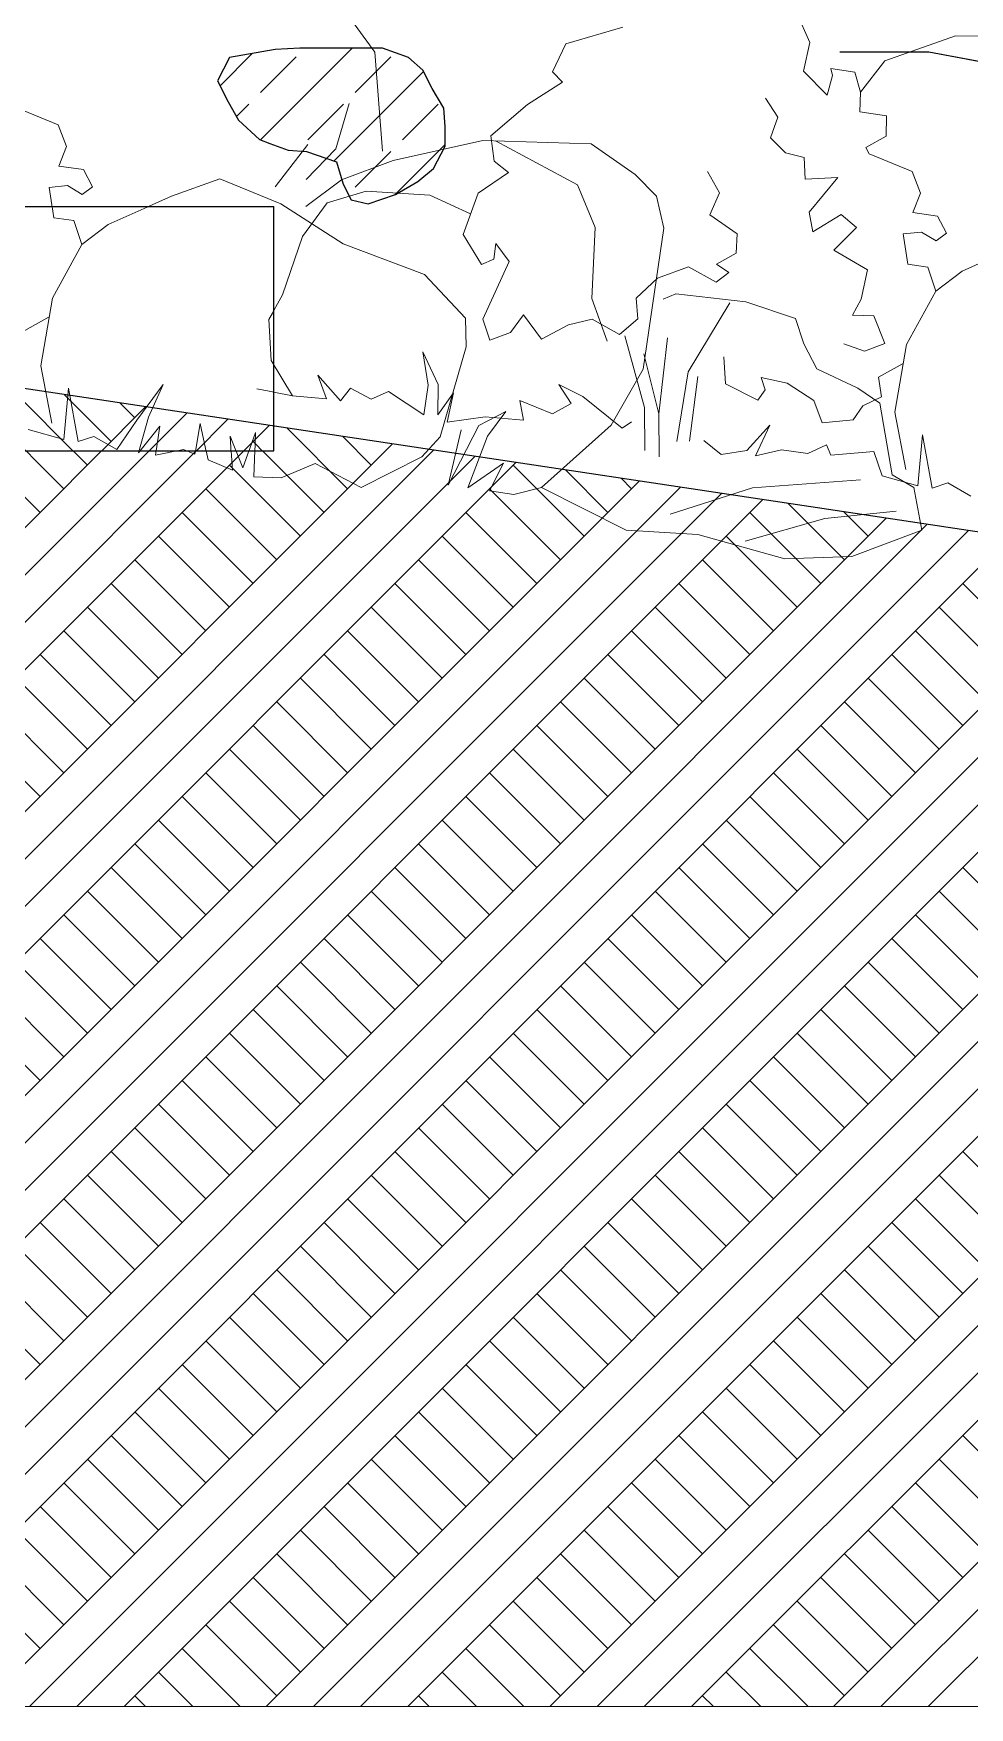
# Model space of a CAD drawing. Header units: millimetres. Extents: x -242231 to 419123, y -2399 to 525285.
# Drawn here: x -209969 to -206331, y 41923 to 48426 of the extents above; entities that cross this region are included whole.
import ezdxf

# ---------------------------------------------------------------- set-up
doc = ezdxf.new("R2010")
doc.units = ezdxf.units.MM
doc.set_wipeout_variables(frame=1)
doc.linetypes.add('Wipeout_Contour', pattern=[1000, 0, -1000])

msp = doc.modelspace()

# ---------------------------------------------------------------- linework, layer by layer
at = {"color": 251, "linetype": 'Continuous', "lineweight": 15}
for p, q in [((-208642.374, 48352.829), (-208863.267, 48657.369)), ((-206952.047, 48390.297), (-207018.821, 48541.626)), ((-207678.482, 48450.634), (-207900.475, 48385.179)), ((-207900.475, 48385.179), (-207951.428, 48277.377)), ((-206976.97, 48278.745), (-206952.047, 48390.297)), ((-206385.393, 48416.074), (-206660.677, 48319.783)), ((-206092.655, 48415.74), (-206385.393, 48416.074)), ((-209243.813, 48222.91), (-209118.606, 48348.117)), ((-209087.05, 48011.978), (-208729.814, 48369.213)), ((-209086.083, 48196.792), (-208948.197, 48334.678)), ((-208718.388, 48196.792), (-208580.502, 48334.678)), ((-208612.656, 47968.831), (-208642.374, 48352.829)), ((-206660.677, 48319.783), (-206755.52, 48197.159)), ((-208800.886, 47930.446), (-208453.048, 48278.284)), ((-207951.428, 48277.377), (-207913.042, 48236.42)), ((-206884.093, 48185.656), (-206976.97, 48278.745)), ((-206864.169, 48262.499), (-206884.093, 48185.656)), ((-206777.313, 48276.094), (-206870.132, 48289.462)), ((-206870.132, 48289.462), (-206864.169, 48262.499)), ((-206755.52, 48197.159), (-206777.313, 48276.094)), ((-207913.042, 48236.42), (-208049.516, 48149.791)), ((-206757.444, 48121.157), (-206755.52, 48197.159)), ((-209873.112, 48070.679), (-210040.402, 48139.058)), ((-209179.783, 48103.092), (-209132.045, 48150.83)), ((-208902.235, 48012.944), (-208764.35, 48150.83)), ((-208793.542, 47978.3), (-208742.266, 48153.362)), ((-208534.54, 48012.944), (-208396.654, 48150.83)), ((-208049.516, 48149.791), (-208190.988, 48028.454)), ((-207076.806, 48100.279), (-207124.641, 48173.967)), ((-206757.444, 48121.157), (-206654.437, 48106.322)), ((-209840.974, 47986.338), (-209873.112, 48070.679)), ((-207104.947, 48020.834), (-207076.806, 48100.279)), ((-206654.437, 48106.322), (-206655.93, 48026.426)), ((-209029.939, 47829.9), (-208902.061, 47993.929)), ((-208222.357, 48010.372), (-208570.77, 47932.114)), ((-208564.644, 47798.993), (-208368.882, 47994.754)), ((-207801.906, 47996.812), (-208222.357, 48010.372)), ((-208190.988, 48028.454), (-208178.703, 47929.258)), ((-207855.009, 47838.26), (-208173.553, 48008.798)), ((-207631.247, 47878.244), (-207801.906, 47996.812)), ((-207046.575, 47962.329), (-207104.947, 48020.834)), ((-206655.93, 48026.426), (-206733.701, 47983.249)), ((-209869.575, 47910.744), (-209840.974, 47986.338)), ((-208908.601, 47858.036), (-208793.542, 47978.3)), ((-208570.77, 47932.114), (-208771.79, 47857.88)), ((-208718.388, 47829.096), (-208580.502, 47966.982)), ((-208178.703, 47929.258), (-208122.964, 47885.802)), ((-206974.133, 47943.546), (-207046.575, 47962.329)), ((-206969.554, 47859.389), (-206974.133, 47943.546)), ((-206721.943, 47958.592), (-206733.701, 47983.249)), ((-206554.653, 47890.213), (-206721.943, 47958.592)), ((-209774.129, 47896.997), (-209869.575, 47910.744)), ((-209739.492, 47830.01), (-209774.129, 47896.997)), ((-209245.093, 47861.238), (-209432.522, 47794.121)), ((-208122.964, 47885.802), (-208240.833, 47805.35)), ((-207547.52, 47793.975), (-207631.247, 47878.244)), ((-207302.713, 47807.173), (-207349.37, 47889.041)), ((-206843.32, 47866.257), (-206969.554, 47859.389)), ((-206954.506, 47731.974), (-206843.32, 47866.257)), ((-206522.515, 47805.871), (-206554.653, 47890.213)), ((-209908.103, 47827.722), (-209836.188, 47835.079)), ((-209836.188, 47835.079), (-209779.198, 47800.3)), ((-209779.198, 47800.3), (-209739.492, 47830.01)), ((-208771.79, 47857.88), (-208910.544, 47754.06)), ((-208827.456, 47768.194), (-208676.587, 47813.806)), ((-208676.587, 47813.806), (-208428.836, 47797.365)), ((-208428.836, 47797.365), (-208270.059, 47725.418)), ((-208240.833, 47805.35), (-208299.285, 47645.486)), ((-207786.714, 47671.489), (-207855.009, 47838.26)), ((-207519.234, 47669.892), (-207547.52, 47793.975)), ((-207340.212, 47720.726), (-207302.713, 47807.173)), ((-206551.116, 47730.277), (-206522.515, 47805.871)), ((-208923.213, 47637.684), (-208827.456, 47768.194)), ((-206940.569, 47654.819), (-206954.506, 47731.974)), ((-206455.67, 47716.531), (-206551.116, 47730.277)), ((-207798.658, 47396.265), (-207786.714, 47671.489)), ((-207599.398, 47121.747), (-207519.234, 47669.892)), ((-207233.938, 47646.972), (-207340.212, 47720.726)), ((-206830.627, 47722.483), (-206940.569, 47654.819)), ((-206858.835, 47584.599), (-206771.078, 47672.158)), ((-206771.078, 47672.158), (-206830.627, 47722.483)), ((-206421.033, 47649.544), (-206455.67, 47716.531)), ((-209000.675, 47410.074), (-208923.213, 47637.684)), ((-208449.81, 47490.045), (-208764.966, 47609.287)), ((-208299.285, 47645.486), (-208227.512, 47528.864)), ((-208180.378, 47548.647), (-208171.63, 47609.386)), ((-208171.63, 47609.386), (-208119.64, 47539.9)), ((-207238.128, 47572.369), (-207233.938, 47646.972)), ((-206589.644, 47647.256), (-206517.729, 47654.613)), ((-206571.182, 47529.456), (-206589.644, 47647.256)), ((-206517.729, 47654.613), (-206460.74, 47619.834)), ((-206460.74, 47619.834), (-206421.033, 47649.544)), ((-206114.064, 47613.655), (-206360.09, 47502.694)), ((-208227.512, 47528.864), (-208180.378, 47548.647)), ((-208119.64, 47539.9), (-208222.797, 47315.617)), ((-207315.042, 47530.304), (-207238.128, 47572.369)), ((-206728.022, 47507.311), (-206858.835, 47584.599)), ((-208289.775, 47319.293), (-208449.81, 47490.045)), ((-207626.374, 47398.002), (-207544.462, 47474.775)), ((-207544.462, 47474.775), (-207422.914, 47519.269)), ((-207422.914, 47519.269), (-207316.362, 47459.638)), ((-207316.362, 47459.638), (-207266.729, 47496.775)), ((-207266.729, 47496.775), (-207315.042, 47530.304)), ((-206752.695, 47393.967), (-206728.022, 47507.311)), ((-206493.09, 47518.209), (-206571.182, 47529.456)), ((-206462.202, 47425.191), (-206493.09, 47518.209)), ((-206360.09, 47502.694), (-206462.202, 47425.191)), ((-207473.008, 47413.985), (-207522.134, 47393.366)), ((-207200.391, 47383.954), (-207473.008, 47413.985)), ((-206462.202, 47425.191), (-206576.448, 47217.511)), ((-207739.406, 47230.797), (-207798.658, 47396.265)), ((-207620.268, 47317.41), (-207626.374, 47398.002)), ((-207425.308, 47111.213), (-207262.452, 47380.076)), ((-207007.853, 47318.518), (-207200.391, 47383.954)), ((-206786.66, 47332.061), (-206752.695, 47393.967)), ((-208287.317, 47208.162), (-208289.775, 47319.293)), ((-208222.797, 47315.617), (-208195.137, 47234.32)), ((-208115.626, 47264.618), (-208064.123, 47332.348)), ((-208064.123, 47332.348), (-207994.104, 47238.766)), ((-207994.104, 47238.766), (-207889.324, 47294.161)), ((-207889.324, 47294.161), (-207797.555, 47316.372)), ((-207797.555, 47316.372), (-207691.004, 47256.741)), ((-207691.004, 47256.741), (-207620.268, 47317.41)), ((-206975.134, 47219.817), (-207007.853, 47318.518)), ((-206703.682, 47328.46), (-206786.66, 47332.061)), ((-206660.559, 47222.052), (-206703.682, 47328.46)), ((-208195.137, 47234.32), (-208115.626, 47264.618)), ((-207670.719, 47250.773), (-207593.898, 46972.516)), ((-207538.994, 46947.909), (-207504.762, 47243.571)), ((-206924.163, 47122.615), (-206975.134, 47219.817)), ((-206819.514, 47219.896), (-206740.07, 47191.754)), ((-206740.07, 47191.754), (-206660.559, 47222.052)), ((-206576.448, 47217.511), (-206621.787, 46954.661)), ((-208435.374, 47060.283), (-208456.219, 47189.579)), ((-208456.219, 47189.579), (-208395.595, 47062.447)), ((-208388.124, 46859.386), (-208287.317, 47208.162)), ((-207597.165, 47181.731), (-207538.994, 46947.909)), ((-207286.644, 47170.139), (-207279.433, 47064.342)), ((-206684.476, 47090.897), (-206589.102, 47144.148)), ((-208829.879, 47006.593), (-208864.025, 47098.338)), ((-208864.025, 47098.338), (-208775.748, 46998.797)), ((-207724.511, 46904.794), (-207599.398, 47121.747)), ((-207468.215, 46841.093), (-207425.308, 47111.213)), ((-207420.01, 46842.159), (-207387.773, 47093.795)), ((-207125.49, 47042.171), (-207141.147, 47089.322)), ((-207141.147, 47089.322), (-207039.574, 47067.211)), ((-206765.126, 47048.588), (-206924.163, 47122.615)), ((-206673.042, 47014.422), (-206684.476, 47090.897)), ((-208962.452, 47017.793), (-208829.879, 47006.593)), ((-208775.748, 46998.797), (-208737.021, 47048.473)), ((-208737.021, 47048.473), (-208656.413, 47005.29)), ((-208656.413, 47005.29), (-208588.981, 47035.045)), ((-208588.981, 47035.045), (-208452.079, 46944.288)), ((-208452.079, 46944.288), (-208435.374, 47060.283)), ((-208395.595, 47062.447), (-208396.835, 46944.225)), ((-208396.835, 46944.225), (-208337.073, 47030.339)), ((-208337.073, 47030.339), (-208361.512, 46915.458)), ((-207834.238, 47015.347), (-207927.686, 47062.205)), ((-207927.686, 47062.205), (-207879.85, 46988.517)), ((-207680.685, 46893.034), (-207834.238, 47015.347)), ((-207279.433, 47064.342), (-207153.817, 47001.354)), ((-207153.817, 47001.354), (-207125.49, 47042.171)), ((-207039.574, 47067.211), (-206937.005, 47000.059)), ((-206679.797, 46989.305), (-206765.126, 47048.588)), ((-206745.352, 46979.94), (-206673.042, 47014.422)), ((-208237.992, 46902.698), (-208132.899, 46957.036)), ((-208132.899, 46957.036), (-208204.377, 46861.509)), ((-207952.359, 46948.861), (-208078.527, 47000.431)), ((-208078.527, 47000.431), (-208064.59, 46923.276)), ((-207879.85, 46988.517), (-207952.359, 46948.861)), ((-207593.898, 46972.516), (-207592.92, 46805.38)), ((-206937.005, 47000.059), (-206904.634, 46913.087)), ((-206783.121, 46925.517), (-206745.352, 46979.94)), ((-206632.6, 46711.365), (-206679.797, 46989.305)), ((-206621.787, 46954.661), (-206579.098, 46731.513)), ((-208361.512, 46915.458), (-208213.009, 46936.302)), ((-208356.757, 46671.813), (-208237.992, 46902.698)), ((-208306.689, 46885.864), (-208356.757, 46671.813)), ((-208064.59, 46923.276), (-208213.009, 46936.302)), ((-207994.196, 46661.669), (-207724.511, 46904.794)), ((-207680.685, 46893.034), (-207644.361, 46916.863)), ((-207538.994, 46947.909), (-207538.016, 46780.773)), ((-207107.841, 46904.939), (-207196.984, 46805.536)), ((-207162.442, 46785.595), (-207107.841, 46904.939)), ((-206904.634, 46913.087), (-206783.121, 46925.517)), ((-208459.666, 46780.642), (-208388.124, 46859.386)), ((-208204.377, 46861.509), (-208281.361, 46660.954)), ((-207296.506, 46789.938), (-207363.477, 46844.48)), ((-206886.925, 46828.226), (-206959.236, 46793.743)), ((-206870.212, 46788.405), (-206886.925, 46828.226)), ((-206532.798, 46668.107), (-206513.718, 46867.381)), ((-206513.718, 46867.381), (-206476.251, 46659.963)), ((-209194.936, 46729.998), (-209290.16, 46770.168)), ((-209006.232, 46699.296), (-208873.747, 46755.891)), ((-208694.759, 46662.772), (-208873.747, 46755.891)), ((-208459.666, 46780.642), (-208694.759, 46662.772)), ((-208281.361, 46660.954), (-208142.555, 46756.404)), ((-208142.555, 46756.404), (-208196.541, 46648.738)), ((-207196.984, 46805.536), (-207296.506, 46789.938)), ((-207061.865, 46808.524), (-207162.442, 46785.595)), ((-206959.236, 46793.743), (-207061.865, 46808.524)), ((-206703.659, 46801.831), (-206870.212, 46788.405)), ((-206671.451, 46707.316), (-206703.659, 46801.831)), ((-209112.151, 46703.646), (-209006.232, 46699.296)), ((-206755.379, 46692.123), (-207175.375, 46660.296)), ((-206671.451, 46707.316), (-206532.798, 46668.107)), ((-206547.372, 46662.165), (-206632.6, 46711.365)), ((-208196.541, 46648.738), (-208102.296, 46635.165)), ((-208102.296, 46635.165), (-207994.196, 46661.669)), ((-207665.922, 46496.904), (-207994.196, 46661.669)), ((-207175.375, 46660.296), (-207494.66, 46558.577)), ((-206516.204, 46495.8), (-206547.372, 46662.165)), ((-206476.251, 46659.963), (-206415.632, 46680.093)), ((-206415.632, 46680.093), (-206326.817, 46628.822)), ((-206615.963, 46570.497), (-206893.146, 46541.958)), ((-207665.922, 46496.904), (-207386.726, 46480.191)), ((-206893.146, 46541.958), (-207202.806, 46453.702)), ((-206788.986, 46394.103), (-206516.204, 46495.8)), ((-207386.726, 46480.191), (-207048.506, 46384.485)), ((-207048.506, 46384.485), (-206788.986, 46394.103))]:
    msp.add_line(p, q, dxfattribs=at)
at = {"linetype": 'Continuous'}
for p, q in [((-209207.669, 48332.068), (-209253.421, 48242.124)), ((-209029.744, 48364.129), (-209207.669, 48332.068)), ((-208933.157, 48369.213), (-209029.744, 48364.129)), ((-208846.736, 48369.213), (-208933.157, 48369.213)), ((-208770.483, 48369.213), (-208846.736, 48369.213)), ((-208678.979, 48369.213), (-208770.483, 48369.213)), ((-208612.893, 48369.213), (-208678.979, 48369.213)), ((-208511.221, 48332.068), (-208612.893, 48369.213)), ((-208455.302, 48282.792), (-208511.221, 48332.068)), ((-206565.057, 48352.798), (-206835.491, 48352.798)), ((-206489.271, 48352.798), (-206565.057, 48352.798)), ((-200225.066, 47181.14), (-206489.271, 48352.798)), ((-208419.717, 48211.623), (-208455.302, 48282.792)), ((-209253.421, 48242.124), (-209212.752, 48160.787)), ((-208373.966, 48135.369), (-208419.717, 48211.623)), ((-209212.752, 48160.787), (-209172.084, 48089.617)), ((-208368.882, 48064.2), (-208373.966, 48135.369)), ((-209172.084, 48089.617), (-209090.747, 48013.364)), ((-208368.882, 47987.946), (-208368.882, 48064.2)), ((-209090.747, 48013.364), (-209050.078, 47998.113)), ((-209050.078, 47998.113), (-208978.909, 47972.696)), ((-208978.909, 47972.696), (-208907.739, 47967.612)), ((-208907.739, 47967.612), (-208790.817, 47926.944)), ((-208790.817, 47926.944), (-208765.399, 47840.523)), ((-208414.634, 47901.526), (-208368.882, 47987.946)), ((-208475.637, 47850.69), (-208414.634, 47901.526)), ((-208765.399, 47840.523), (-208734.898, 47779.521)), ((-208668.812, 47764.27), (-208562.057, 47799.855)), ((-208562.057, 47799.855), (-208475.637, 47850.69)), ((-208734.898, 47779.521), (-208668.812, 47764.27)), ((-241594.239, 41923.199), (-194002.999, 41929.66))]:
    msp.add_line(p, q, dxfattribs=at)
at = {"color": 53, "linetype": 'Continuous', "lineweight": 13}
for p, q in [((-206565.057, 48352.798), (-206835.491, 48352.798)), ((-206489.271, 48352.798), (-206565.057, 48352.798)), ((-200225.066, 47181.14), (-206489.271, 48352.798))]:
    msp.add_line(p, q, dxfattribs=at)
at = {"color": 251, "linetype": 'Continuous', "lineweight": 25}
for p, q in [((-208747.891, 46657.198), (-208983.334, 46892.641)), ((-208655.967, 46749.122), (-208767.02, 46860.175)), ((-212926.455, 41927.091), (-208094.334, 46759.212)), ((-208931.739, 46473.351), (-209207.511, 46749.122)), ((-207828.653, 46473.351), (-208104.424, 46749.122)), ((-207736.729, 46565.274), (-207901.764, 46730.31)), ((-207644.805, 46657.198), (-207685.45, 46697.844)), ((-212374.837, 41927.166), (-207614.768, 46687.235)), ((-212190.964, 41927.191), (-207454.913, 46663.243)), ((-212007.092, 41927.216), (-207295.057, 46639.25)), ((-209023.663, 46381.427), (-209299.435, 46657.198)), ((-207920.576, 46381.427), (-208196.348, 46657.198)), ((-211823.219, 41927.241), (-207135.202, 46615.258)), ((-209115.587, 46289.503), (-209391.358, 46565.274)), ((-208012.5, 46289.503), (-208288.272, 46565.274)), ((-206909.414, 46289.503), (-207185.185, 46565.274)), ((-206817.49, 46381.427), (-207036.508, 46600.445)), ((-206725.566, 46473.351), (-206820.194, 46567.979)), ((-211271.601, 41927.316), (-206655.636, 46543.28)), ((-211087.728, 41927.341), (-206495.781, 46519.288)), ((-210903.855, 41927.366), (-206335.926, 46495.295)), ((-210719.983, 41927.391), (-206176.07, 46471.303)), ((-209207.511, 46197.579), (-209483.282, 46473.351)), ((-208104.424, 46197.579), (-208380.196, 46473.351)), ((-207001.338, 46197.579), (-207277.109, 46473.351)), ((-210168.364, 41927.466), (-205696.504, 46399.326)), ((-209984.492, 41927.491), (-205536.649, 46375.333)), ((-209299.435, 46105.655), (-209575.206, 46381.427)), ((-208196.348, 46105.655), (-208472.12, 46381.427)), ((-207093.261, 46105.655), (-207369.033, 46381.427)), ((-209800.619, 41927.515), (-205376.794, 46351.341)), ((-209616.746, 41927.54), (-205216.938, 46327.348)), ((-209391.358, 46013.731), (-209667.13, 46289.503)), ((-209065.128, 41927.615), (-204737.372, 46255.371)), ((-208288.272, 46013.731), (-208564.044, 46289.503)), ((-207185.185, 46013.731), (-207460.957, 46289.503)), ((-206082.099, 46013.731), (-206357.87, 46289.503)), ((-209483.282, 45921.807), (-209759.054, 46197.579)), ((-208881.255, 41927.64), (-204577.517, 46231.379)), ((-208697.383, 41927.665), (-204417.662, 46207.386)), ((-208380.196, 45921.807), (-208655.967, 46197.579)), ((-208513.51, 41927.69), (-204257.806, 46183.394)), ((-207277.109, 45921.807), (-207552.881, 46197.579)), ((-206174.023, 45921.807), (-206449.794, 46197.579)), ((-209575.206, 45829.883), (-209850.978, 46105.655)), ((-208472.12, 45829.883), (-208747.891, 46105.655)), ((-207961.892, 41927.765), (-203778.24, 46111.416)), ((-207369.033, 45829.883), (-207644.805, 46105.655)), ((-206265.947, 45829.883), (-206541.718, 46105.655)), ((-207778.019, 41927.79), (-203618.385, 46087.424)), ((-207594.146, 41927.815), (-203458.53, 46063.432)), ((-207410.274, 41927.84), (-203298.674, 46039.439)), ((-209667.13, 45737.96), (-209942.902, 46013.731)), ((-208564.044, 45737.96), (-208839.815, 46013.731)), ((-207460.957, 45737.96), (-207736.729, 46013.731)), ((-206357.87, 45737.96), (-206633.642, 46013.731)), ((-209759.054, 45646.036), (-210034.826, 45921.807)), ((-208655.967, 45646.036), (-208931.739, 45921.807)), ((-207552.881, 45646.036), (-207828.653, 45921.807)), ((-206858.655, 41927.915), (-202819.109, 45967.462)), ((-206449.794, 45646.036), (-206725.566, 45921.807)), ((-206674.783, 41927.94), (-202659.253, 45943.469)), ((-206490.91, 41927.965), (-202499.398, 45919.477)), ((-209850.978, 45554.112), (-210126.749, 45829.883)), ((-208747.891, 45554.112), (-209023.663, 45829.883)), ((-207644.805, 45554.112), (-207920.576, 45829.883)), ((-206541.718, 45554.112), (-206817.49, 45829.883)), ((-209942.902, 45462.188), (-210218.673, 45737.96)), ((-208839.815, 45462.188), (-209115.587, 45737.96)), ((-207736.729, 45462.188), (-208012.5, 45737.96)), ((-206633.642, 45462.188), (-206909.414, 45737.96)), ((-208931.739, 45370.264), (-209207.511, 45646.036)), ((-207828.653, 45370.264), (-208104.424, 45646.036)), ((-206725.566, 45370.264), (-207001.338, 45646.036)), ((-209023.663, 45278.34), (-209299.435, 45554.112)), ((-207920.576, 45278.34), (-208196.348, 45554.112)), ((-206817.49, 45278.34), (-207093.261, 45554.112)), ((-209115.587, 45186.416), (-209391.358, 45462.188)), ((-208012.5, 45186.416), (-208288.272, 45462.188)), ((-206909.414, 45186.416), (-207185.185, 45462.188)), ((-209207.511, 45094.492), (-209483.282, 45370.264)), ((-208104.424, 45094.492), (-208380.196, 45370.264)), ((-207001.338, 45094.492), (-207277.109, 45370.264)), ((-209299.435, 45002.568), (-209575.206, 45278.34)), ((-208196.348, 45002.568), (-208472.12, 45278.34)), ((-207093.261, 45002.568), (-207369.033, 45278.34)), ((-209391.358, 44910.645), (-209667.13, 45186.416)), ((-208288.272, 44910.645), (-208564.044, 45186.416)), ((-207185.185, 44910.645), (-207460.957, 45186.416)), ((-206082.099, 44910.645), (-206357.87, 45186.416)), ((-209483.282, 44818.721), (-209759.054, 45094.492)), ((-208380.196, 44818.721), (-208655.967, 45094.492)), ((-207277.109, 44818.721), (-207552.881, 45094.492)), ((-206174.023, 44818.721), (-206449.794, 45094.492)), ((-209575.206, 44726.797), (-209850.978, 45002.568)), ((-208472.12, 44726.797), (-208747.891, 45002.568)), ((-207369.033, 44726.797), (-207644.805, 45002.568)), ((-206265.947, 44726.797), (-206541.718, 45002.568)), ((-209667.13, 44634.873), (-209942.902, 44910.645)), ((-208564.044, 44634.873), (-208839.815, 44910.645)), ((-207460.957, 44634.873), (-207736.729, 44910.645)), ((-206357.87, 44634.873), (-206633.642, 44910.645)), ((-209759.054, 44542.949), (-210034.826, 44818.721)), ((-208655.967, 44542.949), (-208931.739, 44818.721)), ((-207552.881, 44542.949), (-207828.653, 44818.721)), ((-206449.794, 44542.949), (-206725.566, 44818.721)), ((-209850.978, 44451.025), (-210126.749, 44726.797)), ((-208747.891, 44451.025), (-209023.663, 44726.797)), ((-207644.805, 44451.025), (-207920.576, 44726.797)), ((-206541.718, 44451.025), (-206817.49, 44726.797)), ((-209942.902, 44359.101), (-210218.673, 44634.873)), ((-208839.815, 44359.101), (-209115.587, 44634.873)), ((-207736.729, 44359.101), (-208012.5, 44634.873)), ((-206633.642, 44359.101), (-206909.414, 44634.873)), ((-208931.739, 44267.177), (-209207.511, 44542.949)), ((-207828.653, 44267.177), (-208104.424, 44542.949)), ((-206725.566, 44267.177), (-207001.338, 44542.949)), ((-209023.663, 44175.254), (-209299.435, 44451.025)), ((-207920.576, 44175.254), (-208196.348, 44451.025)), ((-206817.49, 44175.254), (-207093.261, 44451.025)), ((-209115.587, 44083.33), (-209391.358, 44359.101)), ((-208012.5, 44083.33), (-208288.272, 44359.101)), ((-206909.414, 44083.33), (-207185.185, 44359.101)), ((-209207.511, 43991.406), (-209483.282, 44267.177)), ((-208104.424, 43991.406), (-208380.196, 44267.177)), ((-207001.338, 43991.406), (-207277.109, 44267.177)), ((-209299.435, 43899.482), (-209575.206, 44175.254)), ((-208196.348, 43899.482), (-208472.12, 44175.254)), ((-207093.261, 43899.482), (-207369.033, 44175.254)), ((-209391.358, 43807.558), (-209667.13, 44083.33)), ((-208288.272, 43807.558), (-208564.044, 44083.33)), ((-207185.185, 43807.558), (-207460.957, 44083.33)), ((-206082.099, 43807.558), (-206357.87, 44083.33)), ((-209483.282, 43715.634), (-209759.054, 43991.406)), ((-208380.196, 43715.634), (-208655.967, 43991.406)), ((-207277.109, 43715.634), (-207552.881, 43991.406)), ((-206174.023, 43715.634), (-206449.794, 43991.406)), ((-209575.206, 43623.71), (-209850.978, 43899.482)), ((-208472.12, 43623.71), (-208747.891, 43899.482)), ((-207369.033, 43623.71), (-207644.805, 43899.482)), ((-206265.947, 43623.71), (-206541.718, 43899.482)), ((-209667.13, 43531.786), (-209942.902, 43807.558)), ((-208564.044, 43531.786), (-208839.815, 43807.558)), ((-207460.957, 43531.786), (-207736.729, 43807.558)), ((-206357.87, 43531.786), (-206633.642, 43807.558)), ((-209759.054, 43439.863), (-210034.826, 43715.634)), ((-208655.967, 43439.863), (-208931.739, 43715.634)), ((-207552.881, 43439.863), (-207828.653, 43715.634)), ((-206449.794, 43439.863), (-206725.566, 43715.634)), ((-209850.978, 43347.939), (-210126.749, 43623.71)), ((-208747.891, 43347.939), (-209023.663, 43623.71)), ((-207644.805, 43347.939), (-207920.576, 43623.71)), ((-206541.718, 43347.939), (-206817.49, 43623.71)), ((-209942.902, 43256.015), (-210218.673, 43531.786)), ((-208839.815, 43256.015), (-209115.587, 43531.786)), ((-207736.729, 43256.015), (-208012.5, 43531.786)), ((-206633.642, 43256.015), (-206909.414, 43531.786)), ((-208931.739, 43164.091), (-209207.511, 43439.863)), ((-207828.653, 43164.091), (-208104.424, 43439.863)), ((-206725.566, 43164.091), (-207001.338, 43439.863)), ((-209023.663, 43072.167), (-209299.435, 43347.939)), ((-207920.576, 43072.167), (-208196.348, 43347.939)), ((-206817.49, 43072.167), (-207093.261, 43347.939)), ((-209115.587, 42980.243), (-209391.358, 43256.015)), ((-208012.5, 42980.243), (-208288.272, 43256.015)), ((-206909.414, 42980.243), (-207185.185, 43256.015)), ((-209207.511, 42888.319), (-209483.282, 43164.091)), ((-208104.424, 42888.319), (-208380.196, 43164.091)), ((-207001.338, 42888.319), (-207277.109, 43164.091)), ((-209299.435, 42796.395), (-209575.206, 43072.167)), ((-208196.348, 42796.395), (-208472.12, 43072.167)), ((-207093.261, 42796.395), (-207369.033, 43072.167)), ((-209391.358, 42704.472), (-209667.13, 42980.243)), ((-208288.272, 42704.472), (-208564.044, 42980.243)), ((-207185.185, 42704.472), (-207460.957, 42980.243)), ((-206082.099, 42704.472), (-206357.87, 42980.243)), ((-209483.282, 42612.548), (-209759.054, 42888.319)), ((-208380.196, 42612.548), (-208655.967, 42888.319)), ((-207277.109, 42612.548), (-207552.881, 42888.319)), ((-206174.023, 42612.548), (-206449.794, 42888.319)), ((-209575.206, 42520.624), (-209850.978, 42796.395)), ((-208472.12, 42520.624), (-208747.891, 42796.395)), ((-207369.033, 42520.624), (-207644.805, 42796.395)), ((-206265.947, 42520.624), (-206541.718, 42796.395)), ((-209667.13, 42428.7), (-209942.902, 42704.472)), ((-208564.044, 42428.7), (-208839.815, 42704.472)), ((-207460.957, 42428.7), (-207736.729, 42704.472)), ((-206357.87, 42428.7), (-206633.642, 42704.472)), ((-209759.054, 42336.776), (-210034.826, 42612.548)), ((-208655.967, 42336.776), (-208931.739, 42612.548)), ((-207552.881, 42336.776), (-207828.653, 42612.548)), ((-206449.794, 42336.776), (-206725.566, 42612.548)), ((-209850.978, 42244.852), (-210126.749, 42520.624)), ((-208747.891, 42244.852), (-209023.663, 42520.624)), ((-207644.805, 42244.852), (-207920.576, 42520.624)), ((-206541.718, 42244.852), (-206817.49, 42520.624)), ((-209942.902, 42152.928), (-210218.673, 42428.7)), ((-208839.815, 42152.928), (-209115.587, 42428.7)), ((-207736.729, 42152.928), (-208012.5, 42428.7)), ((-206633.642, 42152.928), (-206909.414, 42428.7)), ((-208931.739, 42061.004), (-209207.511, 42336.776)), ((-207828.653, 42061.004), (-208104.424, 42336.776)), ((-206725.566, 42061.004), (-207001.338, 42336.776)), ((-209023.663, 41969.081), (-209299.435, 42244.852)), ((-207920.576, 41969.081), (-208196.348, 42244.852)), ((-206817.49, 41969.081), (-207093.261, 42244.852)), ((-209166.032, 41927.602), (-209391.358, 42152.928)), ((-208063.095, 41927.751), (-208288.272, 42152.928)), ((-206960.158, 41927.901), (-207185.185, 42152.928)), ((-209349.855, 41927.577), (-209483.282, 42061.004)), ((-208246.918, 41927.726), (-208380.196, 42061.004)), ((-207143.981, 41927.876), (-207277.109, 42061.004)), ((-209533.677, 41927.552), (-209575.206, 41969.081)), ((-208430.741, 41927.701), (-208472.12, 41969.081)), ((-207327.804, 41927.851), (-207369.033, 41969.081))]:
    msp.add_line(p, q, dxfattribs=at)

# ---------------------------------------------------------------- wipeouts: each hides what was drawn before it
at = {"color": 254, "linetype": 'Wipeout_Contour', "lineweight": 0, "ltscale": 17080.753428}
msp.add_wipeout([(-217426.618, 46804.206), (-209035.176, 46804.206), (-209035.176, 47754.206), (-217426.618, 47754.206)], dxfattribs=at)

# ---------------------------------------------------------------- next in the draw order: linework, layer by layer
at = {"color": 251, "linetype": 'Continuous', "lineweight": 15}
for p, q in [((-209008.086, 47764.363), (-209245.093, 47861.238)), ((-209889.641, 47709.922), (-209908.103, 47827.722)), ((-209432.522, 47794.121), (-209678.549, 47683.16)), ((-208764.966, 47609.287), (-209008.086, 47764.363)), ((-209811.548, 47698.675), (-209889.641, 47709.922)), ((-209780.66, 47605.657), (-209811.548, 47698.675)), ((-209678.549, 47683.16), (-209780.66, 47605.657)), ((-209780.66, 47605.657), (-209894.907, 47397.977)), ((-209000.675, 47410.074), (-209053.818, 47315.114)), ((-209894.907, 47397.977), (-209940.245, 47135.127)), ((-210002.934, 47271.363), (-209907.561, 47324.615)), ((-209053.818, 47315.114), (-209045.161, 47155.999)), ((-209045.161, 47155.999), (-208962.452, 47017.793)), ((-209940.245, 47135.127), (-209897.557, 46911.979)), ((-209851.257, 46848.573), (-209832.177, 47047.847)), ((-209832.177, 47047.847), (-209794.71, 46840.429)), ((-209566.562, 46924.171), (-209464.545, 47062.241)), ((-209464.545, 47062.241), (-209521.246, 46935.726)), ((-208962.452, 47017.793), (-209100.531, 47045.573)), ((-209989.91, 46887.783), (-209851.257, 46848.573)), ((-209645.275, 46809.288), (-209566.562, 46924.171)), ((-209521.246, 46935.726), (-209560.455, 46797.072)), ((-209560.455, 46797.072), (-209478.195, 46900.665)), ((-209478.195, 46900.665), (-209494.483, 46787.57)), ((-209321.484, 46911.322), (-209341.367, 46791.77)), ((-209290.16, 46770.168), (-209321.484, 46911.322)), ((-209794.71, 46840.429), (-209734.091, 46860.559)), ((-209734.091, 46860.559), (-209645.275, 46809.288)), ((-209204.885, 46861.303), (-209155.202, 46738.706)), ((-209194.936, 46729.998), (-209204.885, 46861.303)), ((-209155.202, 46738.706), (-209106.568, 46876.003)), ((-209106.568, 46876.003), (-209112.151, 46703.646)), ((-209494.483, 46787.57), (-209385.384, 46810.338)), ((-209341.367, 46791.77), (-209385.384, 46810.338))]:
    msp.add_line(p, q, dxfattribs=at)
at = {"linetype": 'Continuous'}
for p, q in [((-217426.618, 47754.206), (-209035.176, 47754.206)), ((-209035.176, 46804.206), (-209035.176, 47754.206)), ((-193996.975, 44643.361), (-212143.888, 47367.004)), ((-217426.618, 46804.206), (-209035.176, 46804.206))]:
    msp.add_line(p, q, dxfattribs=at)
at = {"color": 251, "linetype": 'Continuous', "lineweight": 25}
for p, q in [((-209759.054, 46749.122), (-210034.826, 47024.894)), ((-209667.13, 46841.046), (-209848.59, 47022.506)), ((-214581.31, 41926.866), (-209533.032, 46975.144)), ((-214397.437, 41926.891), (-209373.177, 46951.152)), ((-209575.206, 46932.97), (-209632.276, 46990.04)), ((-214213.564, 41926.916), (-209213.321, 46927.159)), ((-214029.692, 41926.941), (-209053.466, 46903.167)), ((-209850.978, 46657.198), (-210126.749, 46932.97)), ((-213478.073, 41927.016), (-208573.9, 46831.19)), ((-209942.902, 46565.274), (-210218.673, 46841.046)), ((-208839.815, 46565.274), (-209115.587, 46841.046)), ((-213294.201, 41927.041), (-208414.045, 46807.197)), ((-213110.328, 41927.066), (-208254.189, 46783.205))]:
    msp.add_line(p, q, dxfattribs=at)

doc.saveas('drawing.dxf')
